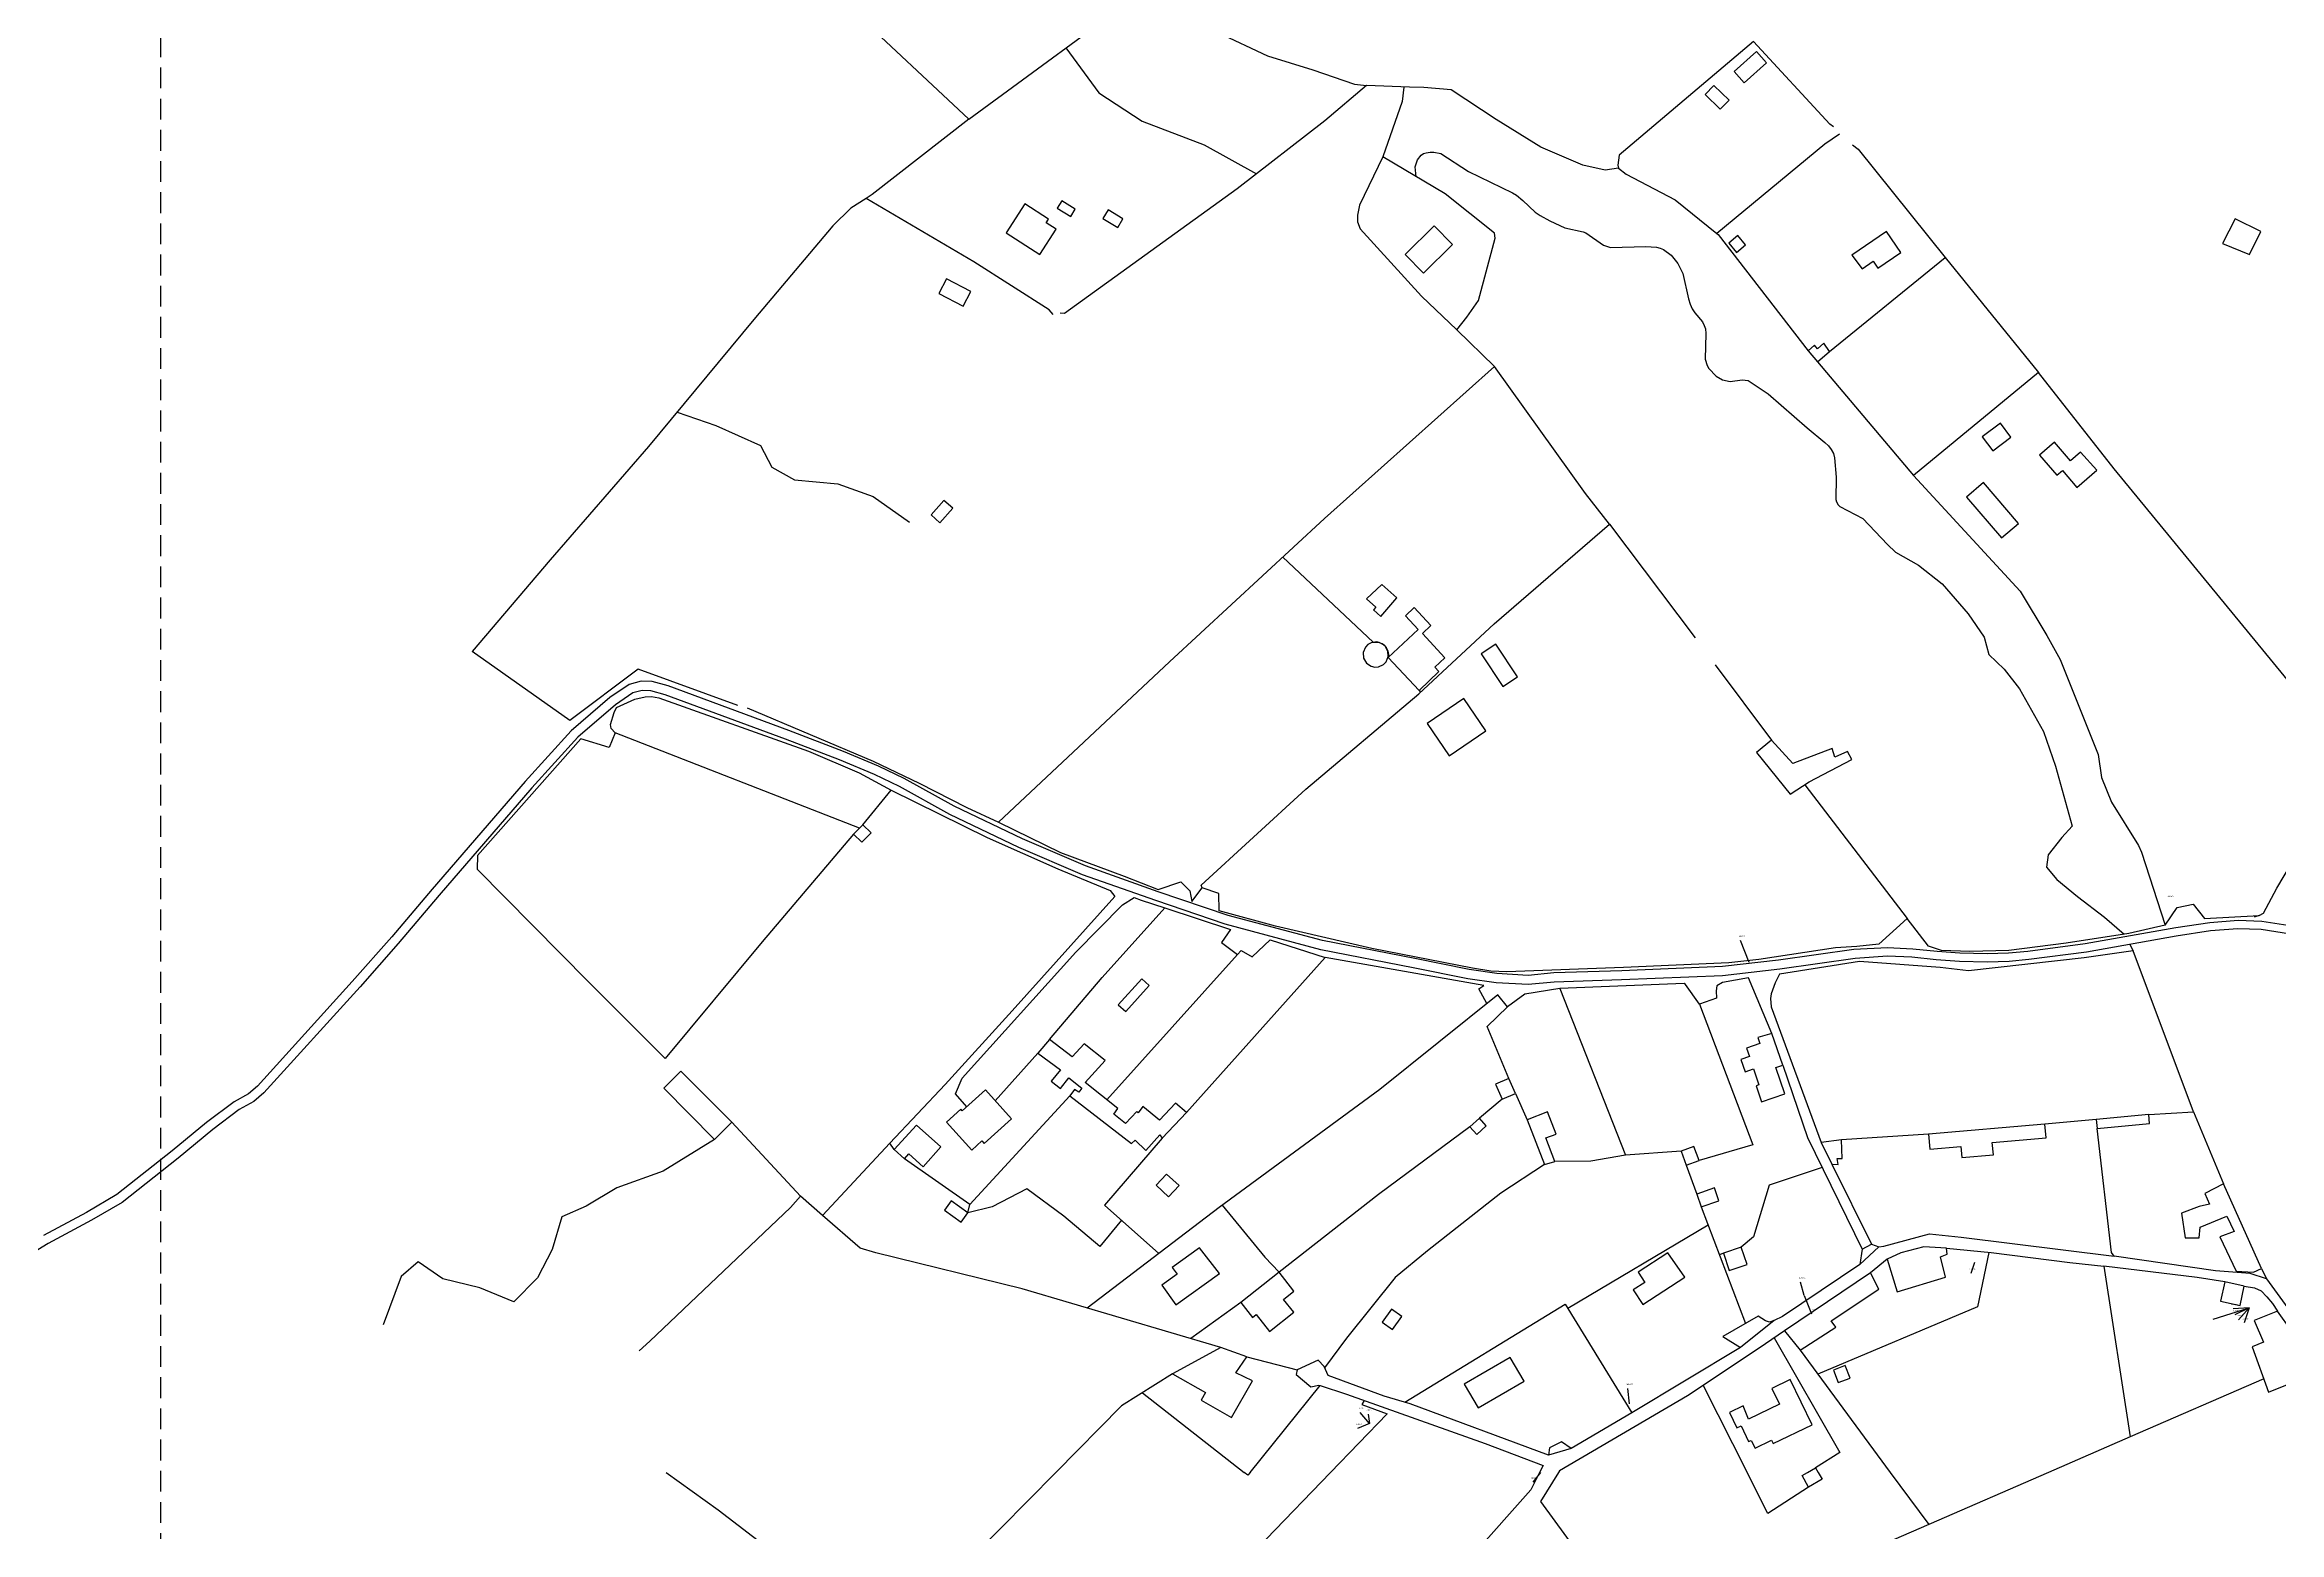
# Model space of a CAD drawing. Header units: millimetres. Extents: x 487814 to 495125, y 4392873 to 4398925.
# Drawn here: x 490261 to 490943, y 4397187 to 4397641 of the extents above; entities that cross this region are included whole.
import ezdxf
from ezdxf.enums import TextEntityAlignment as Align

# ---------------------------------------------------------------- set-up
doc = ezdxf.new("R2010")
doc.units = ezdxf.units.MM
for name, pattern in [('Tramo_BT__380_A_E_Tr', [2, 1, 1]), ('Tramo_BT__380_A_P_Tr', [2, 1, 1]), ('TRAZOS2', [9.525, 6.35, -3.175])]:
    doc.linetypes.add(name, pattern=pattern)
for name, color, linetype in [('Acometida_rotulo', 7, 'Continuous'), ('Cartografia_Base', 8, 'Continuous'), ('Tramo_BT__380_A_E_Trazado', 10, 'Tramo_BT__380_A_E_Tr'), ('Tramo_BT__380_A_P_Trazado', 10, 'Tramo_BT__380_A_P_Tr'), ('Tramo_MT__15_S_E_Trazado', 5, 'TRAZOS2')]:
    doc.layers.add(name, color=color, linetype=linetype)
doc.styles.get("Standard").update_dxf_attribs({"font": 'arial.ttf'})

msp = doc.modelspace()

# ---------------------------------------------------------------- linework, layer by layer
at = {"layer": 'Cartografia_Base'}
for p, q in [((490805.93, 4397547.57, 135.94), (490841.24, 4397576.26, 136.2)), ((490841.24, 4397576.26, 136.2), (490869.7, 4397541.09, 136.64)), ((490691.99, 4397554.09, 142.92), (490703.55, 4397542.97, 141.22)), ((490802.23, 4397544.38, 135.09), (490831.52, 4397509.67, 136)), ((490738.66, 4397494.79, 140.58), (490764.8, 4397460.03, 137.6)), ((490770.91, 4397451.84, 137.52), (490788.22, 4397428.82, 137.64)), ((490680.52, 4397443.93, 138.35), (490680.93, 4397443.48, 138.35)), ((490798.31, 4397415.19, 136.51), (490829.6, 4397374.38, 132.78)), ((490510.52, 4397402.97, 140.49), (490519.19, 4397413.56, 140.49)), ((490937.16, 4397375.25, 131.7), (490935.68, 4397374.73, 131.51)), ((490897.7, 4397366.39, 131.05), (490898.66, 4397364.42, 131.09)), ((490585.12, 4397318.96, 141.63), (490625.04, 4397363.32, 137.65)), ((490651.83, 4397362.46, 137.38), (490609.42, 4397315.11, 140.79)), ((490564.05, 4397333.17, 141.36), (490550.97, 4397318.7, 143.29)), ((490705.86, 4397319.11, 140.15), (490698.91, 4397313.31, 140.6)), ((490709.91, 4397320.87, 139.2), (490713.56, 4397312.87, 137.57)), ((490470.5, 4397312.1, 144.82), (490491.52, 4397289.54, 144.67)), ((490887.33, 4397312.93, 135.78), (490871.69, 4397311.56, 135.97)), ((490518.84, 4397305.67, 143.94), (490498.23, 4397283.67, 144.61)), ((490520.11, 4397303.79, 143.86), (490518.84, 4397305.67, 143.94)), ((490836.09, 4397308.45, 137.46), (490809.53, 4397306.69, 137.5)), ((490760.6, 4397303.31, 137.19), (490743.52, 4397302.04, 137.04)), ((490762.15, 4397299, 137.19), (490765.33, 4397290.18, 137.23)), ((490806.65, 4397299.28, 136.97), (490818.74, 4397274.87, 137.8)), ((490498.23, 4397283.67, 144.61), (490491.52, 4397289.54, 144.67)), ((490766.71, 4397286.26, 137.04), (490780.21, 4397250.66, 137)), ((490768.82, 4397280.69, 137.35), (490725.96, 4397255.18, 139)), ((490773.48, 4397272.12, 135.44), (490772.25, 4397271.65, 135.46)), ((490821, 4397274.05, 136.29), (490815.14, 4397268.7, 137)), ((490823.53, 4397270.25, 136.64), (490818.42, 4397266.08, 136.93)), ((490889.69, 4397268.15, 135.59), (490897.71, 4397215.99, 136.09)), ((490626.04, 4397257.05, 145.34), (490610.77, 4397246.02, 145.95)), ((490725.96, 4397255.18, 139), (490745.51, 4397223.39, 139.04)), ((490789.01, 4397251.53, 138.1), (490778.75, 4397243.31, 138.09)), ((490627.91, 4397240.48, 144.44), (490643.27, 4397236.47, 143.84)), ((490796.98, 4397242.5, 137.3), (490824.46, 4397205.17, 136.16)), ((490628.91, 4397205.17, 142.07), (490650.23, 4397231.67, 142.5)), ((490767.3, 4397231.73, 137.34), (490780.73, 4397205.17, 136.67)), ((490938.57, 4397233.77, 136.01), (490897.71, 4397215.99, 136.09)), ((490595.98, 4397229.5, 143.58), (490627.06, 4397205.17, 142.09)), ((490897.71, 4397215.99, 136.09), (490872.84, 4397205.17, 136.15)), ((490726.93, 4397212.51, 139.76), (490720.08, 4397210.42, 138.89)), ((490824.46, 4397205.17, 136.16), (490836.2, 4397189.22, 136.22)), ((490872.84, 4397205.17, 136.15), (490836.2, 4397189.22, 136.22)), ((490836.2, 4397189.22, 136.22), (490811.62, 4397178.53, 136.27))]:
    msp.add_line(p, q, dxfattribs=at)
for points in [[(490542.97, 4397618.52, 143.33), (490598.23, 4397659.15, 139.04), (490594.91, 4397662.03, 139.15), (490588.99, 4397669.37, 139.11), (490581.59, 4397683.43, 140.62), (490568.92, 4397712.73, 141.67), (490558.78, 4397732.94, 141.79), (490553.66, 4397749.28, 141.9), (490549.65, 4397752.82, 142.2), (490507.49, 4397721.3, 141.94), (490465.83, 4397691.08, 143.52), (490458.76, 4397685.77, 143.6), (490446.19, 4397674.63, 145.02), (490465.76, 4397662.59, 144.65), (490497.85, 4397644.22, 144.01), (490506.61, 4397652.52, 142.99), (490542.97, 4397618.52, 143.33)], [(490598.23, 4397659.15, 139.04), (490605.99, 4397652.42, 138.77), (490618.99, 4397644.99, 138.35), (490634.18, 4397637.86, 138.69), (490648.02, 4397633.55, 138.69), (490660.76, 4397629.19, 138.69), (490664.46, 4397628.8, 138.48)], [(490572.52, 4397640.25, 140), (490582.69, 4397626.57, 140), (490595.93, 4397617.85, 140), (490614.88, 4397610.63, 139.39), (490630.79, 4397601.8, 139.44)], [(490807.08, 4397616.16, 136.28), (490806, 4397616.95, 137.73), (490782.7, 4397642.21, 138.77), (490741.63, 4397607.46, 137.15), (490741.21, 4397604.46, 137.15), (490741.42, 4397603.54, 137.11), (490743.76, 4397601.66, 136.51), (490758.77, 4397593.85, 136.51), (490771.47, 4397583.6, 136.04)], [(490779.84, 4397629.63, 139.67), (490786.64, 4397635.69, 139.67), (490783.58, 4397639.12, 139.67), (490776.78, 4397633.06, 139.67), (490779.84, 4397629.63, 139.67)], [(490664.46, 4397628.8, 138.48), (490651.71, 4397618, 138.96), (490624.92, 4397597.25, 141.37), (490572.15, 4397559.17, 144.99), (490570.82, 4397559.25, 144.99)], [(490741.42, 4397603.54, 137.68), (490737.36, 4397602.93, 137.49), (490730.52, 4397604.44, 137.49), (490717.7, 4397609.95, 138.01), (490704.04, 4397618.36, 138.24), (490690.32, 4397627.45, 138.39), (490681.97, 4397628.16, 138.39), (490677.56, 4397628.21, 138.39), (490664.46, 4397628.8, 138.48)], [(490675.83, 4397628.27, 139.52), (490675.3, 4397623.88, 139.52), (490669.45, 4397606.94, 140.54)], [(490772.48, 4397621.51, 139.7), (490775.19, 4397624.28, 139.7), (490770.57, 4397628.81, 139.7), (490767.86, 4397626.05, 139.7), (490772.48, 4397621.51, 139.7)], [(490542.97, 4397618.52, 143.33), (490513.38, 4397595.43, 146.43), (490511.58, 4397594.28, 146.32)], [(490808.94, 4397613.95, 136.28), (490804.51, 4397610.87, 136.77), (490771.47, 4397583.6, 136.04)], [(490691.99, 4397554.09, 142.92), (490695.05, 4397557.96, 142.77), (490698.68, 4397563.06, 143.82), (490703.72, 4397582.09, 140.69), (490703.53, 4397583.64, 140.28), (490688.48, 4397595.63, 140.99), (490669.45, 4397606.94, 140.54), (490662.3, 4397592.17, 141.52), (490661.71, 4397589.14, 141.52), (490661.7, 4397587.17, 141.56), (490662.52, 4397584.99, 141.98), (490681.22, 4397564.45, 142.88), (490691.99, 4397554.09, 142.92)], [(490679.58, 4397600.91, 140), (490679.31, 4397603.95, 139.97), (490680.06, 4397606.11, 139.96), (490681.12, 4397607.53, 140), (490681.83, 4397608, 140), (490682.62, 4397608.25, 140), (490683.91, 4397608.41, 140), (490684.97, 4397608.39, 140), (490687.14, 4397607.95, 140), (490695.63, 4397602.51, 140), (490709.05, 4397596.02, 139.84), (490710.25, 4397595.27, 139.66), (490712.21, 4397593.64, 139.35), (490715.95, 4397590.12, 138.72), (490717.51, 4397589.03, 138.48), (490720.43, 4397587.44, 138.06), (490725.07, 4397585.32, 137.59), (490730.59, 4397584.09, 137.05), (490731.44, 4397583.73, 136.97), (490736.82, 4397580.02, 136.49), (490738.96, 4397579.29, 136.28), (490749.8, 4397579.57, 135.15), (490753.02, 4397579.39, 135), (490754.14, 4397579.13, 135), (490755.18, 4397578.66, 135), (490757.53, 4397576.94, 135), (490759.55, 4397574.36, 135), (490761.06, 4397571.34, 135), (490762.84, 4397563.57, 135), (490763.3, 4397561.99, 135), (490763.94, 4397560.59, 135), (490764.73, 4397559.35, 135), (490767.04, 4397556.57, 135), (490767.64, 4397555.51, 135), (490767.97, 4397554.46, 135), (490768.14, 4397553.04, 135), (490767.92, 4397545.19, 134.87), (490768.49, 4397543.22, 134.82), (490769.07, 4397542.29, 134.8), (490771.25, 4397540.01, 134.73), (490773.2, 4397538.83, 134.68), (490775.52, 4397538.36, 134.65), (490779.23, 4397538.82, 134.62), (490781.05, 4397538.67, 134.6), (490787.17, 4397534.58, 134.45), (490799.02, 4397524.24, 134.17), (490804.49, 4397519.74, 133.99), (490805.56, 4397518.67, 133.94), (490806.43, 4397517.56, 133.89), (490807.08, 4397516.38, 133.84), (490807.47, 4397515.04, 133.79), (490807.94, 4397509.13, 133.58), (490807.86, 4397502.31, 133.49), (490808.03, 4397501.64, 133.48), (490808.57, 4397500.73, 133.46), (490809.06, 4397500.22, 133.44), (490816.06, 4397496.47, 133.25), (490823.58, 4397488.61, 133), (490826.05, 4397486.23, 132.92), (490833.09, 4397482.25, 132.73), (490840.31, 4397476.54, 132.52), (490848.29, 4397467.36, 132.24), (490853.1, 4397460.29, 132.06), (490854.61, 4397455.02, 131.99), (490859.27, 4397450.51, 131.87), (490863.93, 4397444.49, 131.75), (490871.3, 4397431.41, 131.51), (490874.91, 4397420.88, 131.37), (490880.03, 4397402.52, 131.17), (490876.87, 4397399.06, 131.19), (490872.66, 4397393.8, 131.22), (490872.21, 4397390.04, 131.21), (490875.37, 4397386.28, 131.17), (490881.68, 4397381.01, 131.17), (490889.96, 4397374.7, 131.12), (490895.93, 4397369.55, 131.06)], [(490812.92, 4397610.6, 136.28), (490814.68, 4397609.31, 137.34), (490841.24, 4397576.26, 136.2)], [(490511.58, 4397594.28, 146.32), (490506.92, 4397591.32, 146.05), (490501.37, 4397585.91, 145.26), (490477.21, 4397557.33, 143.56), (490445.1, 4397518.53, 141.94), (490415.05, 4397483.92, 141.3), (490391.2, 4397455.93, 142.11)], [(490568.73, 4397558.82, 143.96), (490567.51, 4397560.29, 145.29), (490544.44, 4397574.9, 145.56), (490511.58, 4397594.28, 146.32)], [(490564.64, 4397577.15, 143.5), (490569.62, 4397584.85, 142.72), (490566.54, 4397586.84, 142.77), (490567.25, 4397587.93, 142.66), (490560.03, 4397592.61, 142.73), (490554.33, 4397583.81, 143.57), (490564.64, 4397577.15, 143.5)], [(490574.05, 4397588.75, 146.03), (490575.46, 4397590.96, 146.03), (490571.36, 4397593.57, 146.03), (490569.95, 4397591.35, 146.03), (490574.05, 4397588.75, 146.03)], [(490588.47, 4397585.44, 145.24), (490590.02, 4397588.09, 145.24), (490585.46, 4397590.75, 145.24), (490583.91, 4397588.1, 145.24), (490588.47, 4397585.44, 145.24)], [(490681.87, 4397571.41, 140.01), (490690.75, 4397580.25, 140), (490685.09, 4397585.93, 140), (490676.21, 4397577.1, 140), (490681.87, 4397571.41, 140.01)], [(490934.23, 4397577.17, 136.37), (490937.71, 4397584.16, 136.65), (490929.8, 4397588.09, 137), (490926.01, 4397580.48, 136.55), (490934.23, 4397577.17, 136.37)], [(490771.47, 4397583.6, 136.04), (490771.88, 4397583.27, 136.02), (490799.35, 4397547.71, 136.47)], [(490777.47, 4397577.78, 137.03), (490780.26, 4397580.11, 137.03), (490777.88, 4397582.96, 137.03), (490775.09, 4397580.62, 137.03), (490777.47, 4397577.78, 137.03)], [(490815.84, 4397572.75, 135.06), (490819.23, 4397575.07, 135.08), (490820.67, 4397572.97, 135.06), (490827.65, 4397577.76, 135.11), (490823.28, 4397584.14, 135.19), (490812.75, 4397576.94, 135.09), (490815.84, 4397572.75, 135.06)], [(490541.23, 4397561.34, 148.97), (490543.55, 4397565.8, 148.97), (490536.09, 4397569.67, 148.97), (490533.77, 4397565.21, 148.97), (490541.23, 4397561.34, 148.97)], [(490802.23, 4397544.38, 137.41), (490805.93, 4397547.57, 137.41), (490804.13, 4397550.04, 137.41), (490802.21, 4397548.37, 137.41), (490801.32, 4397549.41, 137.41), (490799.35, 4397547.71, 137.41), (490802.23, 4397544.38, 137.41)], [(490614.18, 4397383.7, 139.3), (490613.88, 4397384.55, 138.43), (490645.87, 4397413.89, 138.84), (490680.41, 4397443, 143.18), (490703.41, 4397464.3, 142.65), (490738.66, 4397494.79, 140.58), (490731.34, 4397504.18, 139.37), (490703.55, 4397542.97, 141.22), (490651.55, 4397496.47, 139.41), (490604.21, 4397452.76, 137.94), (490551.98, 4397403.74, 139.56), (490570.93, 4397394.54, 139.22), (490590.42, 4397387.32, 138.51), (490600.75, 4397383.19, 138.47), (490607.72, 4397385.55, 138.39), (490610.42, 4397382.82, 138.39), (490611.04, 4397379.58, 138.39), (490614.18, 4397383.7, 139.3)], [(490908.42, 4397372.32, 133.54), (490912.12, 4397377.73, 132.82), (490916.96, 4397378.76, 132.82), (490920.51, 4397374.3, 132.48), (490937.16, 4397375.25, 131.7), (490938.45, 4397375.95, 131.83), (490942.57, 4397383.58, 131.96), (490965.84, 4397422.8, 131.26), (490892.9, 4397511.67, 134.62), (490869.7, 4397541.09, 136.64), (490831.52, 4397509.67, 136), (490864.15, 4397474.36, 134.39), (490872.31, 4397460.81, 133.35), (490876.34, 4397453.45, 133.35), (490887.94, 4397424.44, 133.01), (490888.98, 4397417.36, 133.01), (490892.05, 4397409.89, 133.5), (490900.33, 4397396.64, 133.16), (490901.21, 4397394.57, 133.16), (490908.42, 4397372.32, 133.54)], [(490453.8, 4397529.04, 141.15), (490465.67, 4397524.97, 140.81), (490479.24, 4397518.77, 140.47), (490482.72, 4397512.18, 140.12), (490489.7, 4397508.3, 139.92), (490502.88, 4397507.14, 139.87), (490513.73, 4397503.27, 139.8), (490524.83, 4397495.43, 139.64)], [(490855.77, 4397517.17, 136.38), (490861.32, 4397521.34, 136.38), (490858.12, 4397525.61, 136.38), (490852.57, 4397521.45, 136.38), (490855.77, 4397517.17, 136.38)], [(490881.49, 4397506.02, 132.22), (490887.56, 4397511.26, 132.42), (490882.57, 4397516.76, 132.66), (490879.51, 4397514.12, 132.52), (490874.61, 4397519.8, 132.79), (490870.02, 4397515.83, 132.74), (490875.31, 4397509.7, 132.44), (490877.04, 4397511.19, 132.46), (490881.49, 4397506.02, 132.22)], [(490852.94, 4397507.47, 132.76), (490847.8, 4397503.07, 132.72), (490858.48, 4397490.62, 132.35), (490863.62, 4397495.03, 132.31), (490852.94, 4397507.47, 132.76)], [(490534.08, 4397495.23, 143.59), (490538.01, 4397499.64, 143.59), (490535.32, 4397502.04, 143.59), (490531.39, 4397497.63, 143.59), (490534.08, 4397495.23, 143.59)], [(490638.85, 4397484.74, 138.52), (490666.45, 4397458.74, 138.38), (490668.17, 4397458.72, 138.43), (490669.71, 4397457.95, 138.45), (490670.48, 4397457.09, 138.44), (490670.97, 4397456.04, 138.43), (490671.12, 4397454.96, 138.4), (490671.01, 4397454.1, 138.38)], [(490668.77, 4397466.6, 138.66), (490673.75, 4397472.25, 138.95), (490669.12, 4397476.34, 138.93), (490664.41, 4397472.02, 138.69), (490667.3, 4397469.45, 138.7), (490666.53, 4397468.58, 138.65), (490668.77, 4397466.6, 138.66)], [(490680.52, 4397443.93, 138.35), (490686.57, 4397449.8, 138.67), (490685.34, 4397451.12, 138.68), (490688.4, 4397453.97, 138.84), (490681.5, 4397461.39, 138.85), (490684.12, 4397463.84, 138.99), (490679.03, 4397469.31, 139), (490676.32, 4397466.79, 138.86), (490680.18, 4397462.64, 138.85), (490671.01, 4397454.1, 138.38), (490680.52, 4397443.93, 138.35)], [(490472.39, 4397439.43, 139.77), (490441.87, 4397450.53, 140.75), (490421.02, 4397434.8, 140.75), (490391.2, 4397455.93, 142.11)], [(490670.13, 4397457.55, 140.63), (490669.24, 4397458.28, 140.7), (490667.6, 4397458.81, 140.8), (490665.89, 4397458.57, 140.9), (490664.88, 4397458.01, 140.97), (490664.09, 4397457.17, 141.04), (490663.44, 4397455.57, 141.14), (490663.56, 4397453.85, 141.24), (490664.41, 4397452.35, 141.35), (490665.83, 4397451.37, 141.45), (490666.95, 4397451.11, 141.52), (490668.11, 4397451.19, 141.58), (490669.66, 4397451.94, 141.69), (490670.45, 4397452.78, 141.75), (490671.08, 4397454.39, 141.86), (490670.97, 4397456.04, 140.53), (490670.13, 4397457.55, 140.63)], [(490706.11, 4397445.17, 139.06), (490710.59, 4397448.12, 139.21), (490703.98, 4397458.15, 139.33), (490699.5, 4397455.2, 139.16), (490706.11, 4397445.17, 139.06)], [(490946.77, 4397369.55, 130.72), (490937.76, 4397370.93, 130.68), (490930.7, 4397371.17, 130.64), (490922.33, 4397370.53, 130.69), (490911.81, 4397368.9, 130.91), (490884.37, 4397364.06, 131.17), (490866.78, 4397361.78, 131.19), (490860.79, 4397361.2, 131.25), (490854.11, 4397361.02, 131.31), (490845.66, 4397361.22, 131.33), (490838.44, 4397361.73, 131.7), (490831.07, 4397362.48, 131.89), (490823.6, 4397362.85, 131.74), (490813.73, 4397362.12, 132.29), (490790.72, 4397358.82, 133.09), (490773.23, 4397356.87, 133.14), (490742.3, 4397355.56, 133.86), (490721.81, 4397354.91, 134.21), (490713.84, 4397354.14, 134.52), (490704.07, 4397354.7, 134.63), (490695.37, 4397355.92, 135.07), (490678.7, 4397359.32, 135.63), (490650.46, 4397364.8, 136.06), (490621.29, 4397372.57, 136.63), (490600.08, 4397379.79, 136.76), (490577.63, 4397387.72, 137.25), (490558.22, 4397396.02, 137.83), (490537.08, 4397406.15, 138.43), (490521.75, 4397414.65, 138.83), (490514.12, 4397418.34, 138.86), (490503.46, 4397422.79, 139.17), (490486.91, 4397429.11, 139.49), (490450.2, 4397442.7, 140), (490445.82, 4397443.91, 140.01), (490443.15, 4397443.94, 140.07), (490440.29, 4397443.22, 140.08), (490434.94, 4397439.58, 140.15), (490423.46, 4397429.68, 140.4), (490409.41, 4397414.2, 141.06), (490381.15, 4397381.49, 141.47), (490368.62, 4397366.69, 142.3), (490356.92, 4397353.48, 142.84), (490327.56, 4397321.1, 144.67), (490324.47, 4397318.44, 144.67), (490320.04, 4397315.99, 144.99), (490311.93, 4397309.87, 145.91), (490301.34, 4397301.17, 146.18), (490284.25, 4397287.64, 146.1), (490274.93, 4397282.22, 145.85), (490261.6, 4397275.03, 145.51), (490250.03, 4397267.94, 145.03)], [(490947.3, 4397372.03, 130.72), (490937.98, 4397373.46, 130.68), (490930.72, 4397373.71, 130.64), (490922.05, 4397373.05, 130.69), (490911.66, 4397371.44, 130.91), (490884.03, 4397366.57, 131.17), (490866.52, 4397364.3, 131.19), (490860.59, 4397363.73, 131.25), (490854.04, 4397363.55, 131.31), (490845.76, 4397363.75, 131.33), (490838.74, 4397364.25, 131.7), (490831.35, 4397365, 131.89), (490823.6, 4397365.38, 131.74), (490813.34, 4397364.92, 132.29), (490790.34, 4397361.62, 133.09), (490773.16, 4397359.7, 133.14), (490742.4, 4397358.4, 133.86), (490721.67, 4397357.74, 134.21), (490713.81, 4397356.98, 134.52), (490704.27, 4397357.53, 134.63), (490695.81, 4397358.72, 135.07), (490679.2, 4397362.11, 135.63), (490650.98, 4397367.59, 136.06), (490622.12, 4397375.28, 136.63), (490600.82, 4397382.53, 136.76), (490578.61, 4397390.38, 137.25), (490559.3, 4397398.64, 137.83), (490538.44, 4397408.64, 138.43), (490523.15, 4397417.12, 138.83), (490515.36, 4397420.89, 138.86), (490504.64, 4397425.37, 139.17), (490487.89, 4397431.77, 139.49), (490451.06, 4397445.4, 140), (490446.22, 4397446.74, 140.01), (490442.85, 4397446.78, 140.07), (490439.11, 4397445.84, 140.08), (490433.22, 4397441.83, 140.15), (490421.45, 4397431.68, 140.4), (490407.39, 4397416.19, 141.06), (490379.01, 4397383.34, 141.47), (490366.62, 4397368.71, 142.3), (490354.57, 4397355.1, 142.84), (490325.62, 4397323.16, 144.67), (490322.87, 4397320.79, 144.67), (490318.51, 4397318.38, 144.99), (490310.07, 4397312.01, 145.91), (490299.51, 4397303.33, 146.18), (490282.67, 4397290, 146.1), (490273.36, 4397284.59, 145.85), (490260.24, 4397277.51, 145.51)], [(490434.84, 4397431.05, 142.42), (490433.62, 4397432.39, 142.01), (490433.5, 4397433.58, 141.74), (490434.59, 4397437.23, 141.55), (490435.31, 4397438.82, 141.4), (490440.88, 4397441.35, 141.32), (490444.03, 4397442.01, 141.29), (490446, 4397442.11, 141.25), (490448.24, 4397441.75, 141.17), (490493.98, 4397425.42, 140.23), (490509.47, 4397418.82, 139.54), (490519.19, 4397413.56, 140.49)], [(490689.67, 4397424.02, 138.12), (490700.89, 4397431.64, 138.55), (490694.18, 4397441.52, 138.65), (490682.96, 4397433.9, 138.15), (490689.67, 4397424.02, 138.12)], [(490475.21, 4397438.64, 140.09), (490513.7, 4397422.39, 140.13), (490527.72, 4397415.71, 140.13), (490542.31, 4397408.22, 139.52), (490551.98, 4397403.74, 139.56)], [(490509.51, 4397401.94, 140.6), (490434.84, 4397431.05, 141.25), (490433, 4397426.62, 141.29), (490424.34, 4397429.17, 141.63), (490392.79, 4397393.58, 141.7), (490392.76, 4397389.42, 141.76), (490426.69, 4397355.03, 142.35), (490450.12, 4397331.6, 143.69)], [(490788.22, 4397428.82, 135), (490783.57, 4397425.02, 135), (490793.86, 4397412.28, 135), (490799.72, 4397416.13, 134.77), (490812.76, 4397422.94, 133.61), (490811.42, 4397425.32, 133.73), (490807.55, 4397423.66, 134.11), (490806.72, 4397426.28, 134.16), (490794.66, 4397421.66, 135), (490788.22, 4397428.82, 135)], [(490519.19, 4397413.56, 140.49), (490548.5, 4397399.06, 138.22), (490570.15, 4397389.54, 137.88), (490586.11, 4397382.9, 137.91), (490587.58, 4397381.05, 136.87), (490556.2, 4397346.14, 139.29), (490535.68, 4397323.67, 142.03), (490518.84, 4397305.67, 143.94)], [(490510.29, 4397397.64, 141.78), (490513.07, 4397400.48, 141.78), (490510.52, 4397402.97, 141.78), (490507.74, 4397400.13, 141.78), (490510.29, 4397397.64, 141.78)], [(490507.74, 4397400.13, 139.7), (490479.79, 4397367.25, 140.64), (490450.12, 4397331.6, 143.69)], [(490542.29, 4397316.85, 143.64), (490538.84, 4397320.81, 143.41), (490540.92, 4397325.53, 141.83), (490575.6, 4397364.07, 137.62), (490589.88, 4397378.5, 136.99), (490593.48, 4397380.76, 136.74), (490595.55, 4397379.94, 138.03), (490602.86, 4397377.6, 138.5)], [(490829.6, 4397374.38, 132.78), (490820.96, 4397366.53, 133.38), (490814.28, 4397365.79, 133.38), (490807.71, 4397365.39, 133.68), (490784.31, 4397361.81, 134.32), (490775.14, 4397360.82, 134.32), (490742.92, 4397359.37, 135.49), (490707.31, 4397358.08, 136.13), (490702.41, 4397358.26, 136.17), (490696.82, 4397359.16, 136.28), (490666.06, 4397365.17, 138.2), (490636.61, 4397372.02, 137.86), (490619.37, 4397376.73, 137.79), (490619.32, 4397382, 137.9), (490614.18, 4397383.7, 139.3)], [(490567.61, 4397337.42, 141.32), (490583.69, 4397356.3, 139.13), (490602.86, 4397377.6, 138.5)], [(490602.86, 4397377.6, 138.5), (490622.93, 4397371.03, 137.57), (490620.17, 4397367.02, 137.57), (490625.04, 4397363.32, 137.65)], [(490908.42, 4397372.32, 133.54), (490897.32, 4397369.77, 132.81), (490878.2, 4397366.76, 132.85), (490860.67, 4397364.55, 132.05), (490848.77, 4397364.24, 132.58), (490840.16, 4397364.61, 132.58), (490836.14, 4397365.89, 132.58), (490829.6, 4397374.38, 132.78)], [(490625.04, 4397363.32, 137.65), (490626.11, 4397364.52, 137.54), (490629.52, 4397362.61, 136.78), (490635.04, 4397367.82, 136.78), (490651.83, 4397362.46, 137.38)], [(490701.24, 4397348.34, 136.25), (490698.74, 4397352.87, 136.25), (490700.24, 4397353.92, 136.29), (490651.83, 4397362.46, 137.38)], [(490917.13, 4397315.26, 133.31), (490898.66, 4397364.42, 132.09), (490883.74, 4397362.29, 132.24), (490848.38, 4397358.39, 132.89), (490839.75, 4397359.38, 132.93), (490815.09, 4397361.21, 133.41), (490790.61, 4397357.33, 133.6), (490789.26, 4397354.66, 133.6), (490788.04, 4397351.34, 133.6), (490787.87, 4397349.88, 133.6), (490788.09, 4397347.35, 133.82), (490803.39, 4397305.93, 135.53)], [(490590.86, 4397345.9, 139.65), (490598.06, 4397353.83, 139.65), (490595.81, 4397355.87, 139.65), (490588.61, 4397347.94, 139.65), (490590.86, 4397345.9, 139.65)], [(490723.47, 4397352.95, 136.4), (490712.82, 4397351.19, 135.57), (490707.5, 4397347.33, 136.32)], [(490788.27, 4397339.26, 136.4), (490781.17, 4397356.24, 135.98), (490773.18, 4397354.81, 135.68), (490771.5, 4397353.78, 135.68), (490771.31, 4397352.2, 135.68), (490771.39, 4397349.99, 135.68), (490766.15, 4397348.19, 135.68), (490761.9, 4397354.23, 135.64), (490761.52, 4397354.53, 135.87), (490723.47, 4397352.95, 136.4), (490743.52, 4397302.04, 137.04)], [(490707.5, 4397347.33, 136.32), (490704.55, 4397351, 136.78), (490668.48, 4397322.11, 140.79), (490619.43, 4397286.09, 143.26), (490579.09, 4397255.37, 145.61)], [(490707.89, 4397325.52, 138.82), (490701.3, 4397341.4, 137.04), (490707.5, 4397347.33, 136.32)], [(490766.15, 4397348.19, 135.3), (490782.49, 4397305.2, 135.57), (490766.03, 4397300.39, 136.02)], [(490788.27, 4397339.26, 135.18), (490784.01, 4397337.96, 133.5), (490784.63, 4397336.17, 133.54), (490780.55, 4397334.77, 133.68), (490781.43, 4397332.21, 133.74), (490778.77, 4397331.3, 133.84), (490780.08, 4397327.5, 133.93), (490782.65, 4397328.38, 133.84), (490784.32, 4397323.54, 133.96), (490783.48, 4397323.25, 133.99), (490785.14, 4397318.39, 134.12), (490792.2, 4397320.81, 133.86), (490789.46, 4397328.8, 133.66), (490791.61, 4397329.54, 134.34), (490788.27, 4397339.26, 135.18)], [(490609.42, 4397315.11, 139.21), (490606.11, 4397317.95, 139.29), (490601.16, 4397312.78, 139.99), (490596.08, 4397316.89, 140), (490594.66, 4397315, 140.1), (490594.29, 4397315.36, 140.1), (490590.81, 4397311.77, 140.36), (490587.26, 4397314.61, 140.39), (490588.43, 4397316.35, 140.27), (490578.44, 4397324.22, 140.13), (490584.63, 4397330.95, 139.82), (490578.15, 4397336.06, 139.85), (490574.5, 4397332.13, 140), (490567.61, 4397337.42, 140), (490564.05, 4397333.17, 140), (490570.94, 4397328.16, 140), (490568.09, 4397324.68, 140.23), (490570.94, 4397322.41, 140.34), (490573.53, 4397325.7, 140.1), (490577.5, 4397322.48, 140.26), (490576.59, 4397321.28, 140.34), (490575.25, 4397322.1, 140.31), (490573.78, 4397320.18, 140.45), (490592.59, 4397305.65, 140.53), (490593.74, 4397306.59, 140.45), (490597.03, 4397303.48, 140.43), (490601.3, 4397308.3, 140.1), (490601.97, 4397307.21, 140.12), (490609.42, 4397315.11, 139.21)], [(490465.25, 4397306.87, 141.08), (490470.5, 4397312.1, 140.8), (490454.95, 4397327.7, 141.03), (490449.7, 4397322.48, 141.38), (490465.25, 4397306.87, 141.08)], [(490705.86, 4397319.11, 140.56), (490709.91, 4397320.87, 140.56), (490707.89, 4397325.52, 140.56), (490703.83, 4397323.76, 140.56), (490705.86, 4397319.11, 140.56)], [(490791.61, 4397329.54, 135.75), (490799.14, 4397307.44, 135.53), (490815.87, 4397273.36, 136.37), (490818.74, 4397274.87, 136.37), (490821, 4397274.05, 136.29), (490822.45, 4397274.31, 136.29), (490836.46, 4397277.98, 136.01), (490846.11, 4397277.02, 135.66), (490892.9, 4397271.18, 133.67)], [(490573.78, 4397320.18, 141.78), (490543.24, 4397287.02, 145.3), (490523.27, 4397300.97, 145.23)], [(490536.07, 4397312.15, 141.26), (490543.82, 4397303.62, 141.87), (490546.86, 4397306.41, 141.66), (490547.6, 4397305.59, 141.7), (490555.98, 4397313.19, 141.11), (490547.98, 4397322.01, 140.65), (490540.93, 4397315.62, 141.06), (490540.46, 4397316.13, 141.01), (490536.07, 4397312.15, 141.26)], [(490698.17, 4397308.34, 140.41), (490701.04, 4397310.98, 140.41), (490698.91, 4397313.31, 140.41), (490696.03, 4397310.67, 140.41), (490698.17, 4397308.34, 140.41)], [(490718.83, 4397299.18, 139.27), (490722.01, 4397300.08, 139.27), (490719.22, 4397307.3, 139.27), (490722.35, 4397308.51, 139.27), (490719.76, 4397315.25, 139.27), (490713.56, 4397312.87, 139.27), (490718.83, 4397299.18, 139.27)], [(490846.31, 4397301.34, 134.48), (490855.96, 4397302.18, 134.27), (490855.63, 4397305.95, 134.09), (490872.05, 4397307.38, 133.73), (490871.69, 4397311.56, 133.53), (490836.09, 4397308.45, 134.25), (490836.5, 4397303.9, 134.47), (490846.01, 4397304.73, 134.31), (490846.31, 4397301.34, 134.48)], [(490887.65, 4397310.2, 137.13), (490903.66, 4397311.69, 137.13), (490903.41, 4397314.43, 137.13), (490887.33, 4397312.93, 137.13), (490887.65, 4397310.2, 137.13)], [(490903.41, 4397314.43, 135.78), (490917.13, 4397315.26, 135.13), (490926.3, 4397293.27, 135.06)], [(490465.25, 4397306.87, 141.08), (490449.52, 4397297.21, 141.98), (490435.38, 4397292.09, 142.84), (490425.98, 4397286.52, 143.39), (490418.59, 4397283.22, 143.65), (490415.64, 4397273.25, 143.12), (490411.17, 4397264.55, 142.84), (490403.88, 4397257.25, 142.94), (490393.53, 4397261.49, 144.27), (490382.24, 4397264.31, 144.52), (490374.71, 4397269.49, 144.61), (490369.54, 4397265.02, 144.73), (490363.95, 4397250.2, 144.94)], [(490528.96, 4397298.54, 142.2), (490534.38, 4397304.61, 141.78), (490526.96, 4397311.25, 141.34), (490520.11, 4397303.79, 141.86), (490523.27, 4397300.97, 142.06), (490524.59, 4397302.45, 141.95), (490528.96, 4397298.54, 142.2)], [(490601.97, 4397307.21, 142.16), (490584.37, 4397286.83, 144.01), (490600.97, 4397272.04, 143.79)], [(490696.03, 4397310.67, 140.19), (490668.1, 4397290.06, 141.21), (490637.71, 4397266.29, 144.96)], [(490762.15, 4397299, 138.29), (490766.03, 4397300.39, 138.29), (490764.48, 4397304.7, 138.29), (490760.6, 4397303.31, 138.29), (490762.15, 4397299, 138.29)], [(490808.51, 4397299.23, 138.26), (490808.24, 4397300.99, 138.26), (490809.73, 4397301.05, 138.26), (490809.53, 4397306.69, 138.26), (490803.39, 4397305.93, 138.26), (490806.65, 4397299.28, 138.26), (490808.51, 4397299.23, 138.26)], [(490937.85, 4397267.45, 135.02), (490939.42, 4397264.27, 133.73), (490934.38, 4397265.87, 134.54), (490923.86, 4397266.75, 134.27), (490892.9, 4397271.18, 135.16), (490892.08, 4397272.36, 135.25), (490887.65, 4397310.2, 135.63)], [(490718.83, 4397299.18, 138.86), (490705.45, 4397290.41, 138.94), (490683.09, 4397272.87, 140.76), (490673.15, 4397264.65, 141.7), (490658.37, 4397246.11, 143.18), (490651.65, 4397237.12, 143.75)], [(490743.52, 4397302.04, 137.04), (490733, 4397300.19, 138.07), (490722.01, 4397300.08, 138.67)], [(490803.64, 4397298.28, 134.54), (490787.5, 4397292.92, 134.99), (490782.68, 4397277.16, 135.3), (490778.93, 4397273.93, 135.36)], [(490589.53, 4397282.23, 141.52), (490582.96, 4397274.13, 142.24), (490571.91, 4397283.42, 142.08), (490560.62, 4397291.77, 142.26), (490550.04, 4397286.24, 142.86), (490542.65, 4397284.42, 143.1), (490543.24, 4397287.02, 142.93)], [(490603.97, 4397289.34, 146.34), (490607.15, 4397292.77, 146.34), (490603.34, 4397296.3, 146.34), (490600.15, 4397292.87, 146.34), (490603.97, 4397289.34, 146.34)], [(490766.71, 4397286.26, 138.21), (490772.08, 4397288.13, 138.21), (490770.71, 4397292.05, 138.21), (490765.33, 4397290.18, 138.21), (490766.71, 4397286.26, 138.21)], [(490926.3, 4397293.27, 132.12), (490920.53, 4397290.34, 132.71), (490921.98, 4397287.13, 132.8), (490918.88, 4397286.36, 133.06), (490913.43, 4397284.32, 133.3), (490914.54, 4397276.85, 133.45), (490918.81, 4397276.83, 133.32), (490919.15, 4397280.1, 133.23), (490927.29, 4397283.42, 132.64), (490929.51, 4397278.73, 132.76), (490925.1, 4397277.07, 133.13), (490930.1, 4397266.62, 133.24), (490935.41, 4397266.27, 133.09), (490937.85, 4397267.45, 132.84), (490926.3, 4397293.27, 132.12)], [(490491.52, 4397289.54, 144.67), (490488.43, 4397286.09, 144.37), (490445.45, 4397245.25, 141.7), (490442.21, 4397242.33, 141.23)], [(490540.62, 4397281.61, 146.34), (490542.65, 4397284.42, 146.34), (490537.54, 4397288.1, 146.34), (490535.51, 4397285.29, 146.34), (490540.62, 4397281.61, 146.34)], [(490620.35, 4397286.77, 140.26), (490633.37, 4397270.88, 141.11), (490637.71, 4397266.29, 141.34)], [(490619.92, 4397243.31, 146.17), (490559.22, 4397261.2, 145.08), (490514.52, 4397272.18, 145.42), (490509.7, 4397273.63, 145.34), (490498.23, 4397283.67, 144.61)], [(490606.22, 4397256.33, 142.68), (490619.53, 4397265.94, 141.69), (490613.45, 4397273.75, 141.27), (490605.08, 4397267.7, 141.98), (490606.55, 4397265.66, 142.07), (490601.9, 4397262.3, 142.43), (490606.22, 4397256.33, 142.68)], [(490815.87, 4397273.36, 137), (490815.14, 4397268.7, 137), (490791.51, 4397252.81, 138.16), (490789.01, 4397251.53, 138.1), (490787.56, 4397251.07, 138.11), (490786.29, 4397251.42, 138.11), (490784.09, 4397252.85, 138.13), (490773.33, 4397246.71, 137.93), (490778.75, 4397243.31, 138.09), (490745.51, 4397223.39, 139.04)], [(490748.84, 4397256.42, 135.81), (490761.66, 4397264.81, 135.62), (490756.54, 4397272.25, 135.66), (490747.43, 4397266.29, 135.83), (490749.46, 4397263.2, 135.8), (490745.91, 4397260.88, 135.85), (490748.84, 4397256.42, 135.81)], [(490775.24, 4397266.83, 140.22), (490780.69, 4397268.64, 140.22), (490778.93, 4397273.93, 140.22), (490773.48, 4397272.12, 140.22), (490775.24, 4397266.83, 140.22)], [(490854.6, 4397272.34, 136.66), (490851.06, 4397255.77, 137.11), (490802.36, 4397235.18, 136.73)], [(490826.52, 4397260.35, 135), (490841.37, 4397264.84, 135), (490839.76, 4397271.01, 135), (490841.89, 4397271.77, 135), (490841.63, 4397273.66, 135), (490834.74, 4397274.02, 135), (490827.66, 4397272.24, 135), (490823.53, 4397270.25, 135), (490826.52, 4397260.35, 135)], [(490841.63, 4397273.66, 137.18), (490855.25, 4397272.28, 137.05), (490879.31, 4397269.25, 135.32), (490889.69, 4397268.15, 135.59)], [(490634.84, 4397248.22, 142.08), (490642.24, 4397254.08, 141.58), (490639.12, 4397258.02, 141.68), (490642.28, 4397260.52, 141.47), (490637.71, 4397266.29, 141.34), (490626.04, 4397257.05, 142.17), (490629.63, 4397252.49, 142.29), (490630.75, 4397253.38, 142.21), (490634.84, 4397248.22, 142.08)], [(490796.98, 4397242.5, 135.07), (490807.81, 4397249.47, 135), (490806.45, 4397251.44, 135), (490821, 4397261.1, 135), (490818.42, 4397266.08, 135), (490792.11, 4397248.41, 135.14), (490796.98, 4397242.5, 135.07)], [(490926.67, 4397263.32, 134.14), (490918.18, 4397264.74, 134.13), (490889.69, 4397268.15, 135.59)], [(490939.42, 4397264.27, 133.19), (490952.79, 4397245.91, 134.1)], [(490931.32, 4397256.17, 136.06), (490932.61, 4397262.01, 136.06), (490926.67, 4397263.32, 136.06), (490925.38, 4397257.48, 136.06), (490931.32, 4397256.17, 136.06)], [(490932.61, 4397262.01, 135.81), (490935.74, 4397261.49, 135.8), (490937.79, 4397260.64, 135.8), (490939.54, 4397258.81, 135.81), (490941.2, 4397256.76, 135.93), (490942.77, 4397254.38, 135.86)], [(490672.35, 4397248.79, 140.05), (490675.21, 4397252.76, 139.96), (490672.08, 4397255.01, 140), (490669.22, 4397251.04, 140.16), (490672.35, 4397248.79, 140.05)], [(490676.1, 4397226.58, 142.73), (490725.15, 4397256.5, 138.98), (490725.96, 4397255.18, 139)], [(490940.06, 4397229.66, 133.08), (490955.88, 4397236.1, 133.12), (490942.77, 4397254.38, 133.09), (490935.66, 4397251.53, 133.07), (490938.54, 4397244.94, 133.08), (490935.07, 4397243.51, 133.07), (490940.06, 4397229.66, 133.08)], [(490613.91, 4397227.21, 142.33), (490623.21, 4397221.9, 142.08), (490629.63, 4397233.14, 142.15), (490624.5, 4397235.54, 142.51), (490627.91, 4397240.48, 142.5), (490619.92, 4397243.31, 142.96), (490605.19, 4397235.26, 142.9), (490615.23, 4397229.52, 142.53), (490613.91, 4397227.21, 142.33)], [(490792.11, 4397248.41, 137.18), (490784.41, 4397243.11, 137.26), (490762.53, 4397228.56, 137.52), (490723.4, 4397205.65, 138.95), (490723.1, 4397205.17, 138.98)], [(490788.94, 4397246.23, 137.64), (490809.08, 4397211.19, 137.26), (490801.65, 4397206.59, 137.11)], [(490745.51, 4397223.39, 139.04), (490726.93, 4397212.51, 139.76), (490724.06, 4397214.49, 138.63), (490720.37, 4397212.65, 138.74), (490720.08, 4397210.42, 138.89), (490677.75, 4397226.09, 141.48), (490669.85, 4397228.48, 141.78), (490652.67, 4397234.75, 142.71), (490651.51, 4397237.47, 142.73), (490649.67, 4397239.44, 142.74), (490643.27, 4397236.47, 142.79), (490642.96, 4397235.08, 142.79), (490647.4, 4397231.29, 142.82), (490649.86, 4397231.8, 142.49), (490650.23, 4397231.67, 142.5)], [(490698.53, 4397224.84, 139.53), (490712.59, 4397233.03, 138.43), (490708.37, 4397240.27, 138.31), (490694.31, 4397232.07, 139.37), (490698.53, 4397224.84, 139.53)], [(490808.55, 4397232.59, 139.13), (490812.16, 4397233.98, 139.13), (490810.7, 4397237.77, 139.13), (490807.09, 4397236.38, 139.13), (490808.55, 4397232.59, 139.13)], [(490605.19, 4397235.26, 144.29), (490589.58, 4397225.49, 144.52), (490569.51, 4397205.17, 142.96)], [(490650.23, 4397231.67, 142.5), (490658.31, 4397229.01, 142.76), (490700.64, 4397213.97, 140.54), (490718.37, 4397207.28, 138.84), (490717.32, 4397205.17, 138.83)], [(490779.51, 4397225.47, 135.3), (490775.35, 4397223.46, 135.33), (490777.62, 4397218.75, 135.28), (490778.87, 4397219.36, 135.27), (490781.18, 4397214.56, 135.21), (490781.99, 4397214.95, 135.2), (490783.16, 4397212.53, 135.18), (490788.2, 4397214.97, 135.14), (490788.7, 4397213.94, 135.12), (490800.55, 4397219.65, 135), (490793.88, 4397233.5, 135.11), (490788.29, 4397230.8, 135.19), (490790.62, 4397225.98, 135.16), (490781.16, 4397221.42, 135.26), (490779.51, 4397225.47, 135.3)], [(490663.73, 4397227.09, 143.61), (490663.01, 4397225.87, 143.46), (490670.76, 4397223.06, 143.54), (490653.46, 4397205.17, 142.77)], [(490450.46, 4397205.17, 139.09), (490466.33, 4397193.74, 138.47), (490519.18, 4397153.23, 138.8)], [(490653.46, 4397205.17, 142.77), (490633.74, 4397184.76, 141.89), (490586.67, 4397132.66, 140.23), (490544.13, 4397179.46, 140.98), (490569.51, 4397205.17, 142.96)], [(490628.91, 4397205.17, 142.07), (490628.2, 4397204.28, 142.04), (490627.06, 4397205.17, 142.09)], [(490717.32, 4397205.17, 138.83), (490714.65, 4397199.8, 138.81), (490696.85, 4397179.76, 140.12), (490685.76, 4397168.8, 139.93)], [(490723.1, 4397205.17, 138.98), (490717.63, 4397196.29, 139.52), (490750.48, 4397151.12, 138.67), (490811.62, 4397178.53, 136.32), (490849.41, 4397108.82, 135.53), (490820.8, 4397096.44, 136.2)], [(490799.52, 4397200.7, 137.11), (490787.06, 4397192.64, 136.35), (490780.73, 4397205.17, 136.67)], [(490802.47, 4397205.17, 138.87), (490803.67, 4397203.1, 138.87), (490799.52, 4397200.7, 138.87), (490797.5, 4397204.19, 138.87), (490799.19, 4397205.17, 138.87)], [(490799.19, 4397205.17, 138.87), (490801.65, 4397206.59, 138.87), (490802.47, 4397205.17, 138.87)]]:
    msp.add_polyline3d(points, dxfattribs=at)
at = {"layer": 'Tramo_BT__380_A_E_Trazado', "flags": 128}
for points in [[(490923.09, 4397252), (490934.1, 4397255.45)], [(490664.94, 4397222.92), (490665.4, 4397220.07)]]:
    msp.add_lwpolyline(points, dxfattribs=at)
at = {"layer": 'Tramo_BT__380_A_P_Trazado', "flags": 128}
for points in [[(490781.39, 4397360.91), (490778.66, 4397367.57)], [(490850.17, 4397269.32), (490849.03, 4397265.94)], [(490798.12, 4397259.17), (490797.02, 4397263.23)], [(490798.12, 4397259.17), (490800.44, 4397253.62)], [(490934.1, 4397255.45), (490929.21, 4397255.11)], [(490934.1, 4397255.45), (490929.71, 4397253.26)], [(490934.1, 4397255.45), (490930.88, 4397251.75)], [(490934.1, 4397255.45), (490932.54, 4397250.8)], [(490744.74, 4397226.06), (490744.28, 4397230.76)], [(490665.4, 4397220.07), (490662.51, 4397223.49)], [(490665.4, 4397220.07), (490661.66, 4397218.58)], [(490717.63, 4397205.12), (490715.25, 4397202.13)]]:
    msp.add_lwpolyline(points, dxfattribs=at)
at = {"layer": 'Tramo_MT__15_S_E_Trazado', "linetype": 'TRAZOS2'}
msp.add_lwpolyline([(490296.11, 4398160.52), (494163.23, 4398160.52), (494163.23, 4394637.06), (490296.11, 4394637.06)], close=True, dxfattribs=at)

# ---------------------------------------------------------------- texts
at = {"layer": 'Acometida_rotulo'}
for s, p in [('0581095', (490909.16, 4397380.85)), ('0503667', (490778.23, 4397368.6)), ('0179413', (490796.59, 4397264.26)), ('0183712', (490848.6, 4397266.97)), ('0183713', (490800.01, 4397254.65)), ('0179416', (490928.78, 4397256.14)), ('0179418', (490929.28, 4397254.29)), ('0183692', (490930.45, 4397252.78)), ('0183714', (490932.11, 4397251.83)), ('0184007', (490743.85, 4397231.79)), ('0279601', (490662.08, 4397224.52)), ('0585441', (490664.44, 4397223.92)), ('0280675', (490661.23, 4397219.61)), ('0183060', (490714.82, 4397203.16))]:
    msp.add_text(s, height=0.35, dxfattribs=at).set_placement(p, align=Align.BOTTOM_LEFT)

doc.saveas('drawing.dxf')
